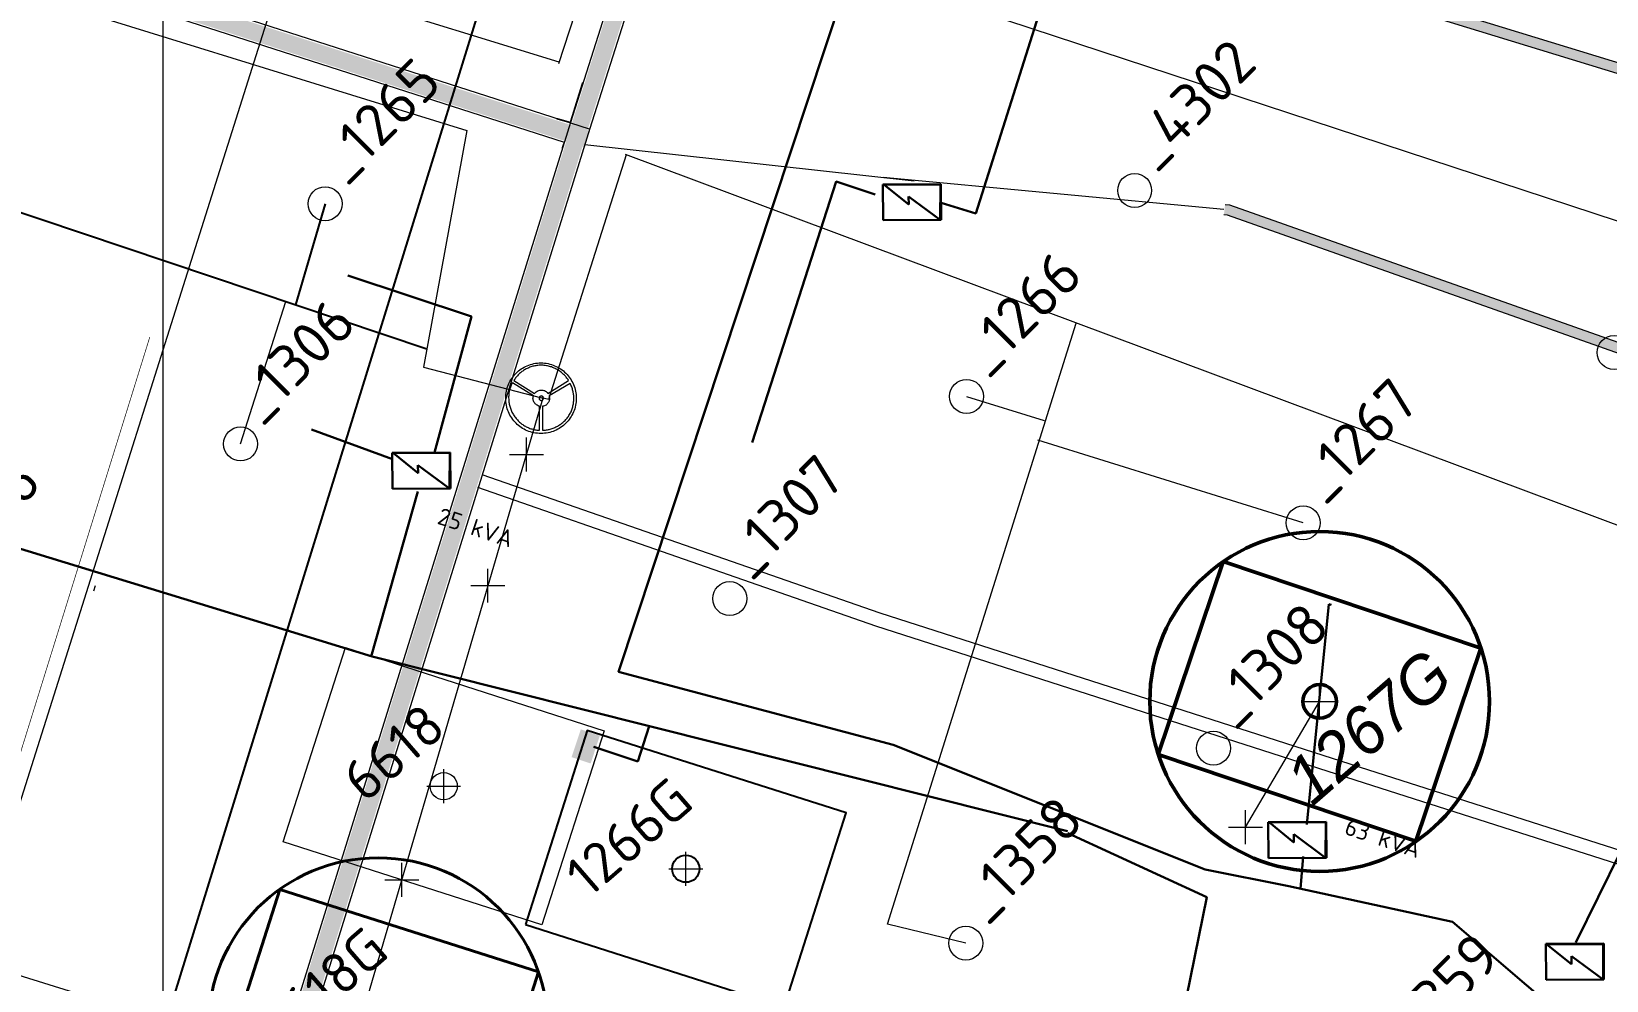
# Model space of a CAD drawing. Header units: millimetres. Extents: x 519 to 9564855, y -810 to 5021775.
# Drawn here: x 9534961.4 to 9535425, y 4999266.2 to 4999545.5 of the extents above; entities that cross this region are included whole.
import ezdxf

# ---------------------------------------------------------------- set-up
doc = ezdxf.new("R2010")
doc.units = ezdxf.units.MM
doc.header["$LTSCALE"] = 2
doc.header["$MEASUREMENT"] = 0
doc.header["$PDMODE"] = 2
doc.header["$PDSIZE"] = 5
for name, color, linetype in [('GRID_PULKOVO', 7, 'Continuous'), ('OilColl&Flowlines', 3, 'Continuous'), ('OLD WELLS(dr.bfr2000)', 24, 'Continuous'), ('ROAD_GROUND', 9, 'Continuous'), ('Скважины на 2014 год', 70, 'Continuous'), ('Скважины на 2015 год', 7, 'Continuous'), ('Скважины на 2025 год _ОСМОТР', 5, 'Continuous'), ('Сущ. Нефтепровод', 3, 'НЕФТЬ')]:
    doc.layers.add(name, color=color, linetype=linetype)
for name, color, linetype, lineweight in [('PPLINE_GAS', 4, 'GAS_LINE', 30), ('SteamInjInfrastructure', 25, 'Continuous', 100), ('WELLS(drilled after 2000y)', 6, 'Continuous', 40), ('Скважины на 2026', 222, 'Continuous', 50), ('Скважины на 2026 доп.', 222, 'Continuous', 50), ('Электро', 1, 'Continuous', 30), ('Электроснаб', 1, 'Continuous', 18), ('Электроснабжене', 1, 'Continuous', 18)]:
    doc.layers.add(name, color=color, linetype=linetype, lineweight=lineweight)
doc.styles.add('92051501$0$STANDARD', font='simplex.shx')
doc.styles.add('Elect', font='isocpeur.ttf')
doc.styles.add('GeoApp', font='', dxfattribs={"height": 1})
doc.styles.add('Line_GUGK', font='')
doc.styles.get("Standard").update_dxf_attribs({"font": 'isocpeur.ttf', "width": 0.5})
doc.styles.get('GeoApp').set_extended_font_data('D431', italic=True)
doc.styles.get('Line_GUGK').set_extended_font_data('Bm431', italic=True)
doc.linetypes.add('g5_122_g', pattern='A,1,-1,1.5,-0.4,["Г",GeoApp,S=1,R=0,X=0,Y=-0.5],-1.5,1.5,-1,4,-1,4,-1,3', length=20.9)
doc.linetypes.add('GAS_LINE', pattern='A,0.5,-0.2,["G",92051501$0$STANDARD,S=0.1,R=0,X=-0.1,Y=-0.05],-0.05', length=0.75)
doc.linetypes.add('STM_LINE', pattern='A,0.5,-0.2,["S",92051501$0$STANDARD,S=0.1,R=0,X=-0.1,Y=-0.05],-0.05', length=0.75)
doc.linetypes.add('WTR_LINE', pattern='A,0.5,-0.2,["W",92051501$0$STANDARD,S=0.1,R=0,X=-0.1,Y=-0.05],-0.05', length=0.75)
doc.linetypes.add('НЕФТЬ', pattern='A,20,-1.5,[1,MG,S=1,R=0,X=0,Y=-1.3],-3.5', length=25)

msp = doc.modelspace()

# ---------------------------------------------------------------- hatches: boundary and pattern name
at = {"layer": 'Электро'}
msp.add_hatch(color=256, dxfattribs=at).paths.add_polyline_path([(9535120.35044, 4999331.93272), (9535125.96267, 4999330.07573), (9535128.6699, 4999338.25759), (9535123.05767, 4999340.11457)])
at = {"layer": 'Электроснаб', "lineweight": 0}
msp.add_hatch(color=1, dxfattribs=at).paths.add_polyline_path([(9535120.35044, 4999331.93272), (9535125.96267, 4999330.07573), (9535128.6699, 4999338.25759), (9535123.05767, 4999340.11457)])
at = {"layer": 'Электроснабжене', "lineweight": 0}
msp.add_hatch(color=1, dxfattribs=at).paths.add_polyline_path([(9535120.35044, 4999331.93272), (9535125.96267, 4999330.07573), (9535128.6699, 4999338.25759), (9535123.05767, 4999340.11457)])

# ---------------------------------------------------------------- linework, layer by layer
at = {"color": 5, "linetype": 'WTR_LINE', "lineweight": 0, "ltscale": 20, "const_width": 0.2}
msp.add_lwpolyline([(9534969.44, 4998377.69), (9534874.71, 4998409.85), (9534780.3, 4998443.01), (9534686.19, 4998476.27), (9534716.9, 4998571.67), (9534747.56, 4998666.89), (9534778.22, 4998762.12), (9534808.88, 4998857.34), (9534839.54, 4998952.57), (9534868.6, 4999045.64), (9534899.11, 4999143.64), (9534928.85, 4999239.19), (9534958.59, 4999334.74), (9534988.33, 4999430.29), (9534996.21226, 4999455.61449), (9534996.21226, 4999455.61449)], dxfattribs=at)
at = {"linetype": 'ByBlock', "lineweight": 0, "ltscale": 5}
for p in [(9535107.06192, 4999421.04456), (9535095.73647, 4999382.405), (9535070.36246, 4999295.83532)]:
    msp.add_point(p, dxfattribs=at)
at = {"layer": 'GRID_PULKOVO', "lineweight": 0}
msp.add_line((9535000, 5010000), (9535000, 4997493.94022), dxfattribs=at)
at = {"layer": 'OilColl&Flowlines', "lineweight": 0}
for points in [[(9534647.511, 4999658.267), (9534645.86, 4999653.598), (9535089.499, 4999516.377), (9535076.726, 4999446.663), (9535111.498, 4999437.718)], [(9535136.421, 4999509.172), (9535113.60261, 4999437.22451)], [(9535697.15519, 4999299.69298), (9535136.24368, 4999509.25964)], [(9535111.34719, 4999447.95707), (9535111.34719, 4999447.95707), (9535111.87691, 4999447.94668), (9535112.39625, 4999447.90514), (9535112.91558, 4999447.83243), (9535113.42453, 4999447.74934), (9535113.92309, 4999447.6247), (9535114.41127, 4999447.48967), (9535114.89944, 4999447.32348), (9535115.36685, 4999447.13652), (9535115.82386, 4999446.92879), (9535116.27049, 4999446.70028), (9535116.70673, 4999446.451), (9535117.13259, 4999446.18094), (9535117.53767, 4999445.89011), (9535117.93236, 4999445.57851), (9535118.30628, 4999445.25653), (9535118.66982, 4999444.91376), (9535119.01258, 4999444.55023), (9535119.34496, 4999444.17631), (9535119.65656, 4999443.78161), (9535119.94738, 4999443.37653), (9535120.21744, 4999442.95068), (9535120.46672, 4999442.51443), (9535120.69523, 4999442.06781), (9535120.91335, 4999441.61079), (9535121.10031, 4999441.133), (9535121.2665, 4999440.65521), (9535121.40152, 4999440.15665), (9535121.51578, 4999439.65809), (9535121.60926, 4999439.14914), (9535121.68197, 4999438.6298), (9535121.72351, 4999438.10008), (9535121.7339, 4999437.57036), (9535121.7339, 4999437.57036), (9535121.72351, 4999437.03025), (9535121.68197, 4999436.50053), (9535121.60926, 4999435.98119), (9535121.51578, 4999435.47224), (9535121.40152, 4999434.97368), (9535121.2665, 4999434.47512), (9535121.10031, 4999433.98694), (9535120.91335, 4999433.51954), (9535120.69523, 4999433.06253), (9535120.46672, 4999432.6159), (9535120.21744, 4999432.17966), (9535119.94738, 4999431.7538), (9535119.65656, 4999431.34872), (9535119.34496, 4999430.95403), (9535119.01258, 4999430.5801), (9535118.66982, 4999430.21657), (9535118.30628, 4999429.87381), (9535117.93236, 4999429.55182), (9535117.53767, 4999429.24022), (9535117.13259, 4999428.94939), (9535116.70673, 4999428.67934), (9535116.27049, 4999428.43005), (9535115.82386, 4999428.20155), (9535115.36685, 4999427.99381), (9535114.89944, 4999427.80685), (9535114.41127, 4999427.65105), (9535113.92309, 4999427.50564), (9535113.42453, 4999427.39138), (9535112.91558, 4999427.2979), (9535112.39625, 4999427.23558), (9535111.87691, 4999427.19404), (9535111.34719, 4999427.18365), (9535111.34719, 4999427.18365), (9535110.80708, 4999427.19404), (9535110.27736, 4999427.23558), (9535109.75802, 4999427.2979), (9535109.24907, 4999427.39138), (9535108.74012, 4999427.50564), (9535108.25195, 4999427.65105), (9535107.76377, 4999427.80685), (9535107.29637, 4999427.99381), (9535106.82897, 4999428.20155), (9535106.38234, 4999428.43005), (9535105.9461, 4999428.67934), (9535105.53063, 4999428.94939), (9535105.12555, 4999429.24022), (9535104.73085, 4999429.55182), (9535104.35693, 4999429.87381), (9535103.9934, 4999430.21657), (9535103.65064, 4999430.5801), (9535103.31826, 4999430.95403), (9535103.01705, 4999431.34872), (9535102.72622, 4999431.7538), (9535102.45616, 4999432.17966), (9535102.20688, 4999432.6159), (9535101.97838, 4999433.06253), (9535101.77064, 4999433.51954), (9535101.58368, 4999433.98694), (9535101.42788, 4999434.47512), (9535101.28247, 4999434.97368), (9535101.16821, 4999435.47224), (9535101.07473, 4999435.98119), (9535101.01241, 4999436.50053), (9535100.97086, 4999437.03025), (9535100.96048, 4999437.57036), (9535100.96048, 4999437.57036), (9535100.97086, 4999438.10008), (9535101.01241, 4999438.6298), (9535101.07473, 4999439.14914), (9535101.16821, 4999439.65809), (9535101.28247, 4999440.15665), (9535101.42788, 4999440.65521), (9535101.58368, 4999441.133), (9535101.77064, 4999441.61079), (9535101.97838, 4999442.06781), (9535102.20688, 4999442.51443), (9535102.45616, 4999442.95068), (9535102.72622, 4999443.37653), (9535103.01705, 4999443.78161), (9535103.31826, 4999444.17631), (9535103.65064, 4999444.55023), (9535103.9934, 4999444.91376), (9535104.35693, 4999445.25653), (9535104.73085, 4999445.57851), (9535105.12555, 4999445.89011), (9535105.53063, 4999446.18094), (9535105.9461, 4999446.451), (9535106.38234, 4999446.70028), (9535106.82897, 4999446.92879), (9535107.29637, 4999447.13652), (9535107.76377, 4999447.32348), (9535108.25195, 4999447.48967), (9535108.74012, 4999447.6247), (9535109.24907, 4999447.74934), (9535109.75802, 4999447.83243), (9535110.27736, 4999447.90514), (9535110.80708, 4999447.94668), (9535111.34719, 4999447.95707)], [(9535109.47758, 4999438.99334), (9535109.47758, 4999438.99334), (9535109.68531, 4999439.24262), (9535109.92421, 4999439.46074), (9535110.18388, 4999439.63732), (9535110.44354, 4999439.77234), (9535110.72399, 4999439.86582), (9535111.01481, 4999439.93853), (9535111.30564, 4999439.96969), (9535111.59647, 4999439.96969), (9535111.87691, 4999439.93853), (9535112.15735, 4999439.87621), (9535112.41702, 4999439.79312), (9535112.65591, 4999439.67886), (9535112.88442, 4999439.54383), (9535113.07138, 4999439.37765), (9535113.23757, 4999439.20107), (9535113.3726, 4999438.99334), (9535119.45921, 4999442.80526), (9535119.45921, 4999442.80526), (9535119.3138, 4999443.04416), (9535119.14761, 4999443.27266), (9535118.98142, 4999443.50117), (9535118.80485, 4999443.72968), (9535118.61789, 4999443.9478), (9535118.43092, 4999444.16592), (9535118.22319, 4999444.37366), (9535118.01546, 4999444.58139), (9535117.79734, 4999444.77874), (9535117.57921, 4999444.97608), (9535117.34032, 4999445.16305), (9535117.10143, 4999445.33962), (9535116.86253, 4999445.51619), (9535116.61325, 4999445.68238), (9535116.35358, 4999445.84857), (9535116.09391, 4999445.99398), (9535115.82386, 4999446.1394), (9535115.55381, 4999446.28481), (9535115.27336, 4999446.40945), (9535114.99292, 4999446.53409), (9535114.71248, 4999446.64834), (9535114.42165, 4999446.75221), (9535114.13083, 4999446.84569), (9535113.84, 4999446.92879), (9535113.53878, 4999447.01188), (9535113.23757, 4999447.0742), (9535112.93635, 4999447.13652), (9535112.62475, 4999447.18845), (9535112.32354, 4999447.21961), (9535112.01194, 4999447.25077), (9535111.70034, 4999447.26116), (9535111.38873, 4999447.27155), (9535111.38873, 4999447.27155), (9535111.07713, 4999447.26116), (9535110.76553, 4999447.25077), (9535110.45393, 4999447.21961), (9535110.14233, 4999447.18845), (9535109.84112, 4999447.13652), (9535109.5399, 4999447.08459), (9535109.23869, 4999447.02227), (9535108.94786, 4999446.94956), (9535108.64664, 4999446.85608), (9535108.3662, 4999446.7626), (9535108.07537, 4999446.66912), (9535107.79493, 4999446.55486), (9535107.52488, 4999446.43022), (9535107.25482, 4999446.30558), (9535106.98477, 4999446.17056), (9535106.7251, 4999446.02514), (9535106.46543, 4999445.87973), (9535106.21615, 4999445.71354), (9535105.96687, 4999445.54735), (9535105.72798, 4999445.38117), (9535105.49947, 4999445.19421), (9535105.27096, 4999445.00724), (9535105.05284, 4999444.82028), (9535104.83472, 4999444.61255), (9535104.62699, 4999444.40482), (9535104.42964, 4999444.19708), (9535104.24268, 4999443.97896), (9535104.05572, 4999443.75045), (9535103.87914, 4999443.52194), (9535103.70257, 4999443.29344), (9535103.54677, 4999443.05454), (9535103.39097, 4999442.80526), (9535109.47758, 4999438.99334)], [(9535110.94211, 4999435.18142), (9535110.94211, 4999435.18142), (9535110.70321, 4999435.26451), (9535110.4747, 4999435.35799), (9535110.2462, 4999435.48263), (9535110.03846, 4999435.61766), (9535109.84112, 4999435.77346), (9535109.66454, 4999435.93965), (9535109.49835, 4999436.12661), (9535109.36333, 4999436.32395), (9535109.23869, 4999436.53169), (9535109.13482, 4999436.74981), (9535109.06211, 4999436.97832), (9535109.01018, 4999437.21721), (9535108.9894, 4999437.46649), (9535108.99979, 4999437.71577), (9535109.04134, 4999437.96505), (9535109.11405, 4999438.22472), (9535102.91318, 4999442.11974), (9535102.91318, 4999442.11974), (9535102.77815, 4999441.87046), (9535102.65351, 4999441.62118), (9535102.53926, 4999441.36151), (9535102.43539, 4999441.10184), (9535102.33152, 4999440.83179), (9535102.23804, 4999440.55135), (9535102.15495, 4999440.28129), (9535102.08224, 4999439.99046), (9535102.01992, 4999439.71002), (9535101.96799, 4999439.41919), (9535101.91606, 4999439.12837), (9535101.88489, 4999438.83754), (9535101.85373, 4999438.53632), (9535101.83296, 4999438.23511), (9535101.82257, 4999437.93389), (9535101.82257, 4999437.63268), (9535101.83296, 4999437.33147), (9535101.85373, 4999437.03025), (9535101.87451, 4999436.71865), (9535101.91606, 4999436.41743), (9535101.9576, 4999436.11622), (9535102.01992, 4999435.81501), (9535102.08224, 4999435.51379), (9535102.15495, 4999435.21258), (9535102.23804, 4999434.91136), (9535102.33152, 4999434.62053), (9535102.43539, 4999434.32971), (9535102.54964, 4999434.03888), (9535102.67428, 4999433.74805), (9535102.80931, 4999433.46761), (9535102.95473, 4999433.18717), (9535103.11053, 4999432.90673), (9535103.11053, 4999432.90673), (9535103.26633, 4999432.63667), (9535103.4429, 4999432.377), (9535103.60909, 4999432.11734), (9535103.79605, 4999431.86806), (9535103.9934, 4999431.62916), (9535104.19074, 4999431.39027), (9535104.38809, 4999431.16176), (9535104.60621, 4999430.94364), (9535104.81395, 4999430.7359), (9535105.04245, 4999430.52817), (9535105.27096, 4999430.33082), (9535105.50986, 4999430.14386), (9535105.74875, 4999429.9569), (9535105.98765, 4999429.79071), (9535106.23693, 4999429.62453), (9535106.49659, 4999429.46873), (9535106.74588, 4999429.31292), (9535107.01593, 4999429.1779), (9535107.2756, 4999429.04287), (9535107.54565, 4999428.91823), (9535107.81571, 4999428.80398), (9535108.09615, 4999428.70011), (9535108.3662, 4999428.59624), (9535108.64664, 4999428.51315), (9535108.93747, 4999428.43005), (9535109.21791, 4999428.35735), (9535109.49835, 4999428.29503), (9535109.78918, 4999428.24309), (9535110.08001, 4999428.19116), (9535110.36045, 4999428.16), (9535110.65128, 4999428.13923), (9535110.94211, 4999428.11845), (9535110.94211, 4999435.18142)], [(9535113.73613, 4999438.22472), (9535113.73613, 4999438.22472), (9535113.79845, 4999437.95467), (9535113.82961, 4999437.68461), (9535113.82961, 4999437.42495), (9535113.80884, 4999437.17566), (9535113.76729, 4999436.92638), (9535113.70497, 4999436.68749), (9535113.61149, 4999436.46937), (9535113.50762, 4999436.26163), (9535113.3726, 4999436.06429), (9535113.20641, 4999435.87733), (9535113.02984, 4999435.72153), (9535112.83249, 4999435.56572), (9535112.61437, 4999435.44108), (9535112.37547, 4999435.33722), (9535112.1158, 4999435.24374), (9535111.83536, 4999435.18142), (9535111.83536, 4999428.11845), (9535111.83536, 4999428.11845), (9535112.1158, 4999428.12884), (9535112.39625, 4999428.14961), (9535112.67669, 4999428.18077), (9535112.95713, 4999428.22232), (9535113.23757, 4999428.27425), (9535113.51801, 4999428.32619), (9535113.79845, 4999428.39889), (9535114.07889, 4999428.4716), (9535114.35933, 4999428.5547), (9535114.63978, 4999428.64818), (9535114.92022, 4999428.75204), (9535115.19027, 4999428.85591), (9535115.46033, 4999428.98055), (9535115.73038, 4999429.10519), (9535116.00043, 4999429.24022), (9535116.2601, 4999429.38563), (9535116.51977, 4999429.53105), (9535116.77944, 4999429.69723), (9535117.02872, 4999429.86342), (9535117.278, 4999430.03999), (9535117.51689, 4999430.21657), (9535117.75579, 4999430.41392), (9535117.9843, 4999430.61126), (9535118.2128, 4999430.819), (9535118.43092, 4999431.02673), (9535118.63866, 4999431.25524), (9535118.84639, 4999431.48375), (9535119.04374, 4999431.72264), (9535119.2307, 4999431.96154), (9535119.41766, 4999432.21082), (9535119.58385, 4999432.47048), (9535119.75004, 4999432.74054), (9535119.75004, 4999432.74054), (9535119.90584, 4999433.02098), (9535120.05125, 4999433.30142), (9535120.18628, 4999433.59225), (9535120.31092, 4999433.87269), (9535120.41479, 4999434.16352), (9535120.51865, 4999434.46473), (9535120.61213, 4999434.75556), (9535120.69523, 4999435.04639), (9535120.76793, 4999435.3476), (9535120.84064, 4999435.64882), (9535120.89258, 4999435.93965), (9535120.93412, 4999436.24086), (9535120.96528, 4999436.54208), (9535120.99644, 4999436.84329), (9535121.00683, 4999437.13412), (9535121.01722, 4999437.43533), (9535121.01722, 4999437.73655), (9535120.99644, 4999438.02737), (9535120.97567, 4999438.3182), (9535120.94451, 4999438.61942), (9535120.91335, 4999438.91025), (9535120.86141, 4999439.19069), (9535120.80948, 4999439.48151), (9535120.73677, 4999439.76196), (9535120.66407, 4999440.0424), (9535120.58097, 4999440.32284), (9535120.48749, 4999440.60328), (9535120.39401, 4999440.87333), (9535120.27976, 4999441.133), (9535120.16551, 4999441.40306), (9535120.04086, 4999441.66272), (9535119.90584, 4999441.912), (9535113.73613, 4999438.22472)], [(9535111.91999, 4999437.61905), (9535006.73309, 4999078.74801), (9534949.97501, 4998923.28652), (9534826.62668, 4998538.71371)], [(9535111.43028, 4999438.22472), (9535111.43028, 4999438.22472), (9535111.29525, 4999438.21434), (9535111.17061, 4999438.17279), (9535111.06675, 4999438.11047), (9535110.96288, 4999438.03776), (9535110.89017, 4999437.93389), (9535110.82785, 4999437.83003), (9535110.78631, 4999437.70539), (9535110.77592, 4999437.57036), (9535110.77592, 4999437.57036), (9535110.78631, 4999437.43533), (9535110.82785, 4999437.32108), (9535110.89017, 4999437.20682), (9535110.96288, 4999437.11334), (9535111.06675, 4999437.03025), (9535111.17061, 4999436.97832), (9535111.29525, 4999436.93677), (9535111.43028, 4999436.92638), (9535111.43028, 4999436.92638), (9535111.56531, 4999436.93677), (9535111.67956, 4999436.97832), (9535111.79382, 4999437.03025), (9535111.8873, 4999437.11334), (9535111.97039, 4999437.20682), (9535112.02232, 4999437.32108), (9535112.06387, 4999437.43533), (9535112.07426, 4999437.57036), (9535112.07426, 4999437.57036), (9535112.06387, 4999437.70539), (9535112.02232, 4999437.83003), (9535111.97039, 4999437.93389), (9535111.8873, 4999438.03776), (9535111.79382, 4999438.11047), (9535111.67956, 4999438.17279), (9535111.56531, 4999438.21434), (9535111.43028, 4999438.22472)], [(9535113.72357, 4999437.19609), (9535113.673, 4999437.208), (9535111.498, 4999437.718)]]:
    msp.add_lwpolyline(points, dxfattribs=at)
at = {"layer": 'OLD WELLS(dr.bfr2000)', "lineweight": 0}
for centre in [(9535286.1, 4999498.7), (9535047.8, 4999494.8), (9535427.2, 4999451), (9535236.6, 4999438.1), (9535022.9, 4999424.1), (9535335.7, 4999400.9), (9535166.9, 4999378.6), (9535309.3, 4999334.6), (9535236.4, 4999277.2)]:
    msp.add_circle(centre, 5, dxfattribs=at)
at = {"layer": 'PPLINE_GAS', "linetype": 'g5_122_g', "lineweight": -2}
msp.add_lwpolyline([(9535146.09711, 4999723.33929), (9534779.40126, 4998538.50249)], dxfattribs=at)
at = {"layer": 'ROAD_GROUND', "lineweight": 0}
for points in [[(9535199.40644, 4999768.71788), (9535197.90995, 4999763.84436), (9535120.00733, 4999518.73571), (9535030.42135, 4999230.48081), (9534937.82593, 4998948.29449), (9534861.42861, 4998711.10282), (9534799.21725, 4998519.86789), (9534675.56779, 4998119.23162), (9534612.14807, 4997956.49425), (9534344.5765, 4997422.84045)], [(9535204.85913, 4999766.03502), (9535203.637, 4999762.055), (9535125.737, 4999516.955), (9535036.137, 4999228.655), (9534943.537, 4998946.455), (9534867.137, 4998709.255), (9534804.937, 4998518.055), (9534681.237, 4998117.255), (9534617.637, 4997954.055), (9534353.77902, 4997427.80773)], [(9535125.66279, 4999516.71621), (9534676.537, 4999661.155)], [(9535118.27841, 4999512.78838), (9534674.70006, 4999655.44312)], [(9535582.11762, 4999274.03631), (9535526.12707, 4999276.6329), (9535450.07482, 4999293.49429), (9535353.79306, 4999324.27186), (9535209.88216, 4999370.50065), (9535092.74634, 4999411.25452)], [(9535582.30292, 4999278.03202), (9535526.65653, 4999280.61264), (9535451.11886, 4999297.35995), (9535355.01638, 4999328.0802), (9535211.19655, 4999374.27853), (9535094.06074, 4999415.03239)]]:
    msp.add_lwpolyline(points, dxfattribs=at)
at = {"layer": 'ROAD_GROUND', "color": 8, "lineweight": 0, "const_width": 5}
for points in [[(9535202.27428, 4999767.83726), (9535200.76902, 4999762.93566), (9535122.86931, 4999517.83618), (9535033.27181, 4999229.54547), (9534940.67895, 4998947.36694), (9534864.28145, 4998710.17475), (9534802.07713, 4998518.96145), (9534678.40239, 4998118.24331), (9534614.89254, 4997955.27463), (9534347.25828, 4997421.49581)], [(9535124.74431, 4999513.86027), (9534675.61853, 4999658.29906)]]:
    msp.add_lwpolyline(points, dxfattribs=at)
at = {"layer": 'ROAD_GROUND', "lineweight": 0, "const_width": 3, "flags": 128}
for points in [[(9535239.3338, 4999592.65484), (9535708.83287, 4999448.90158), (9535788.88451, 4999405.63831), (9535876.18662, 4999402.83687), (9536181.86124, 4999296.11974), (9536505.4222, 4999204.48589), (9536570.65141, 4999187.15263), (9536679.44602, 4999136.44951), (9536758.68768, 4999120.86195), (9536871.56267, 4999079.43681), (9537057.80514, 4999021.40998), (9537146.52212, 4998984.19444), (9537277.8965, 4998948.09086), (9537335.30659, 4998934.8508), (9537357.87412, 4998907.10723), (9537394.70234, 4998907.63311)], [(9537276.65209, 4998862.9527), (9537162.57692, 4998908.10943), (9537071.26913, 4998940.19728), (9536984.18456, 4998945.19891), (9536560.95276, 4999089.18518), (9536003.24957, 4999264.11016), (9535591.16416, 4999398.87429), (9535465.0954, 4999439.38165), (9535313.811, 4999492.86419), (9535312.5386, 4999493.0034)]]:
    msp.add_lwpolyline(points, dxfattribs=at)
at = {"layer": 'ROAD_GROUND', "lineweight": 0, "flags": 128}
for points in [[(9535239.77295, 4999594.08912), (9535709.41474, 4999450.29216), (9535789.28634, 4999407.12619), (9535876.46425, 4999404.32873), (9536182.26997, 4999297.56298), (9536505.80743, 4999205.93558), (9536571.16482, 4999188.56826), (9536679.91442, 4999137.88612), (9536759.09336, 4999122.31089), (9536872.00887, 4999080.86891), (9537058.31952, 4999022.82083), (9537147.01303, 4998985.61514), (9537278.23359, 4998949.55249), (9537336.14535, 4998936.19674), (9537358.57925, 4998908.61745), (9537394.68093, 4998909.13296)], [(9535238.89465, 4999591.22057), (9535708.251, 4999447.511), (9535788.48268, 4999404.15043), (9535875.909, 4999401.345), (9536181.366, 4999294.701), (9536505.01342, 4999203.04246), (9536570.138, 4999185.737), (9536678.97763, 4999135.01291), (9536758.282, 4999119.413), (9536871.04526, 4999078.0269), (9537057.29076, 4999019.99912), (9537146.03121, 4998982.77374), (9537277.49869, 4998946.64323), (9537334.46783, 4998933.50487), (9537357.169, 4998905.597), (9537394.72376, 4998906.13327)], [(9535221.21033, 4999501.48614), (9535124.22704, 4999512.09651)], [(9535312.30414, 4999493.09505), (9535212.11296, 4999502.48143)], [(9537277.20419, 4998864.34741), (9537163.10183, 4998909.51489), (9537071.56661, 4998941.68267), (9536984.4744, 4998946.68474), (9536561.41885, 4999090.61104), (9536003.71582, 4999265.53586), (9535591.62671, 4999400.30119), (9535465.59536, 4999440.79587), (9535314.14701, 4999494.33638), (9535312.70173, 4999494.4945)], [(9537276.1, 4998861.558), (9537162.05201, 4998906.70397), (9537070.97164, 4998938.71189), (9536983.89472, 4998943.71309), (9536560.52102, 4999087.74854), (9536002.80062, 4999262.6788), (9535590.709, 4999397.445), (9535464.63635, 4999437.95296), (9535313.475, 4999491.392), (9535312.37546, 4999491.5123)]]:
    msp.add_lwpolyline(points, dxfattribs=at)
at = {"layer": 'ROAD_GROUND', "lineweight": 0, "const_width": 0.5}
for points in [[(9535123.63587, 4999530.47703), (9535120.07117, 4999518.93658)], [(9535119.99379, 4999518.69214), (9535115.94898, 4999519.84017)], [(9535117.61949, 4999511.05252), (9535118.06512, 4999512.48638)]]:
    msp.add_lwpolyline(points, dxfattribs=at)
at = {"layer": 'SteamInjInfrastructure', "color": 6, "linetype": 'STM_LINE', "lineweight": 0, "ltscale": 15}
for p, q in [((9534861.50542, 4999013.44572, 0), (9535051.32735, 4999613.83879, 0)), ((9535132.73068, 4999586.19053, 0), (9535116.526, 4999535.93818, 0)), ((9535556.65607, 4999447.45705, 0), (9535132.9102, 4999586.74723, 0)), ((9535116.70552, 4999536.49488, 0), (9535034.8367, 4999561.68225, 0))]:
    msp.add_line(p, q, dxfattribs=at)
at = {"layer": 'SteamInjInfrastructure', "lineweight": 0}
msp.add_lwpolyline([(9534980.12645, 4999382.32541), (9534979.59345, 4999380.74841)], dxfattribs=at)
at = {"layer": 'WELLS(drilled after 2000y)', "color": 3, "linetype": 'ByBlock', "lineweight": 0, "ltscale": 50}
for p, q in [((9535022.9, 4999424.1), (9535036.21974, 4999466.01182)), ((9535213.33484, 4999282.8257), (9535268.89396, 4999459.69911)), ((9535236.6, 4999438.1), (9535259.42941, 4999430.99806)), ((9535335.7, 4999400.9), (9535257.62229, 4999425.189)), ((9535236.4, 4999277.2), (9535213.33484, 4999282.8257))]:
    msp.add_line(p, q, dxfattribs=at)
at = {"layer": 'Скважины на 2014 год', "color": 0, "lineweight": 0, "ltscale": 5}
msp.add_line((9534569.4753, 4999388.44979, -21.0001), (9535034.59114, 4999243.89767), dxfattribs=at)
at = {"layer": 'Скважины на 2015 год', "color": 0, "linetype": 'ByBlock', "lineweight": 0}
msp.add_lwpolyline([(9535129.98535, 4999339.6874), (9535111.61634, 4999282.56841), (9535035.45768, 4999307.06042), (9535053.82669, 4999364.17941), (9535129.98535, 4999339.6874)], dxfattribs=at)
msp.add_circle((9535082.71722, 4999323.37525), 4, dxfattribs=at)
msp.add_point((9535082.7, 4999323.4), dxfattribs=at)
at = {"layer": 'Скважины на 2025 год _ОСМОТР', "color": 0, "linetype": 'ByBlock', "lineweight": -2, "ltscale": 50}
msp.add_lwpolyline([(9535106.73913, 4999282.66257), (9535182.96178, 4999258.37044), (9535201.18087, 4999315.53743), (9535124.95822, 4999339.82956)], close=True, dxfattribs=at)
at = {"layer": 'Скважины на 2025 год _ОСМОТР', "color": 9, "linetype": 'ByBlock', "lineweight": 40, "ltscale": 50, "true_color": 0xc7c8ca}
msp.add_lwpolyline([(9535016.20618, 4999235.85574), (9535092.42883, 4999211.56361), (9535110.64792, 4999268.7306), (9535034.42527, 4999293.02273)], close=True, dxfattribs=at)
msp.add_circle((9535063.4, 4999252.3), 50, dxfattribs=at)
at = {"layer": 'Скважины на 2025 год _ОСМОТР', "color": 0, "linetype": 'ByBlock', "lineweight": -2}
msp.add_circle((9535153.96, 4999299.1), 4, dxfattribs=at)
at = {"layer": 'Скважины на 2025 год _ОСМОТР', "color": 0, "linetype": 'ByBlock', "lineweight": 0}
msp.add_point((9535153.96, 4999299.1), dxfattribs=at)
at = {"layer": 'Скважины на 2026', "lineweight": 5}
msp.add_line((9535318.7, 4999311.3), (9535340.55, 4999348.33), dxfattribs=at)
at = {"layer": 'Скважины на 2026 доп.'}
msp.add_lwpolyline([(9535312.14205, 4999389.54801), (9535293.02176, 4999332.6761), (9535368.85097, 4999307.18238), (9535387.97126, 4999364.05429)], close=True, dxfattribs=at)
for radius in [50, 4.96016]:
    msp.add_circle((9535340.55, 4999348.33), radius, dxfattribs=at)
at = {"layer": 'Скважины на 2026 доп.', "lineweight": 0}
for p in [(9535340.55, 4999348.33), (9535318.7, 4999311.3)]:
    msp.add_point(p, dxfattribs=at)
at = {"layer": 'Сущ. Нефтепровод', "linetype": 'ByBlock', "lineweight": 25}
for p, q in [((9534896.29635, 4999512.94691), (9535077.72052, 4999452.09104)), ((9535047.8, 4999494.8), (9535039.09635, 4999465.04691))]:
    msp.add_line(p, q, dxfattribs=at)
at = {"layer": 'Электро'}
for p, q in [((9535134.20689, 4999357.05901, 0), (9535328.30968, 4999943.72478, 0)), ((9535212.01487, 4999500.4913, 0), (9535229.0633, 4999500.59564, 0)), ((9535212.07958, 4999489.91895, 0), (9535212.01487, 4999500.4913, 0)), ((9535228.96605, 4999500.49719, 0), (9535212.37045, 4999500.39562, 0)), ((9535212.37045, 4999500.39562, 0), (9535219.58223, 4999494.56839, 0)), ((9535228.89236, 4999490.05473, 0), (9535228.96605, 4999500.49719, 0)), ((9535229.0633, 4999500.59564, 0), (9535229.12801, 4999490.02329, 0)), ((9535219.58223, 4999494.56839, 0), (9535219.5677, 4999496.94362, 0)), ((9535219.5677, 4999496.94362, 0), (9535228.89236, 4999490.05473, 0)), ((9535229.1239, 4999495.0727, 0), (9535239.30057, 4999491.93388, 0)), ((9535229.12801, 4999490.02329, 0), (9535212.07958, 4999489.91895, 0)), ((9535054.52129, 4999473.72556, 0), (9535090.87663, 4999461.57146, 0)), ((9535090.87663, 4999461.57146, 0), (9535079.97085, 4999421.63614, 0)), ((9535043.75324, 4999428.37306, 0), (9535067.6478, 4999419.60915, 0)), ((9535067.58543, 4999421.45427, 0), (9535084.63386, 4999421.55861, 0)), ((9535067.65014, 4999410.88192, 0), (9535067.58543, 4999421.45427, 0)), ((9535084.53661, 4999421.46016, 0), (9535067.94101, 4999421.3586, 0)), ((9535067.94101, 4999421.3586, 0), (9535075.15279, 4999415.53136, 0)), ((9535084.46292, 4999411.0177, 0), (9535084.53661, 4999421.46016, 0)), ((9535084.63386, 4999421.55861, 0), (9535084.69857, 4999410.98626, 0)), ((9535075.15279, 4999415.53136, 0), (9535075.13825, 4999417.9066, 0)), ((9535075.13825, 4999417.9066, 0), (9535084.46292, 4999411.0177, 0)), ((9535084.69857, 4999410.98626, 0), (9535067.65014, 4999410.88192, 0)), ((9534919.81685, 4999404.9455, 0), (9535061.64982, 4999361.57559, 0)), ((9535336.8275, 4999312.16009, 0), (9535343.28457, 4999376.91998, 0)), ((9535343.28457, 4999376.91998, 0), (9535343.98751, 4999376.77875, 0)), ((9535061.64982, 4999361.57559, 0), (9535266.30432, 4999310.13193, 0)), ((9535453.97957, 4999354.68098, 0), (9535415.94945, 4999277.42126, 0)), ((9535266.4405, 4999309.60965), (9535307.31417, 4999290.72783)), ((9535325.41914, 4999312.79214, 0), (9535342.46757, 4999312.89647, 0)), ((9535325.48384, 4999302.21978, 0), (9535325.41914, 4999312.79214, 0)), ((9535342.37032, 4999312.79802, 0), (9535325.77472, 4999312.69646, 0)), ((9535325.77472, 4999312.69646, 0), (9535332.9865, 4999306.86923, 0)), ((9535332.9865, 4999306.86923, 0), (9535332.97196, 4999309.24446, 0)), ((9535332.97196, 4999309.24446, 0), (9535342.29663, 4999302.35556, 0)), ((9535342.29663, 4999302.35556, 0), (9535342.37032, 4999312.79802, 0)), ((9535342.46757, 4999312.89647, 0), (9535342.53227, 4999302.32412, 0)), ((9535342.53227, 4999302.32412, 0), (9535325.48384, 4999302.21978, 0)), ((9535334.92803, 4999293.20124, 0), (9535335.6834, 4999302.67522, 0)), ((9535307.31417, 4999290.72783), (9535299.83333, 4999253.74985, 0)), ((9535407.13491, 4999277.00229, 0), (9535424.18334, 4999277.10663, 0)), ((9535407.19962, 4999266.42994, 0), (9535407.13491, 4999277.00229, 0)), ((9535424.03567, 4999276.9018, 0), (9535407.44007, 4999276.80024, 0)), ((9535407.44007, 4999276.80024, 0), (9535414.65185, 4999270.973, 0)), ((9535423.96198, 4999266.45934, 0), (9535424.03567, 4999276.9018, 0)), ((9535424.18334, 4999277.10663, 0), (9535424.24805, 4999266.53428, 0)), ((9535414.65185, 4999270.973, 0), (9535414.63731, 4999273.34824, 0)), ((9535414.63731, 4999273.34824, 0), (9535423.96198, 4999266.45934, 0)), ((9535424.24805, 4999266.53428, 0), (9535407.19962, 4999266.42994, 0))]:
    msp.add_line(p, q, dxfattribs=at)
at = {"layer": 'Электро', "ltscale": 0.05}
for p, q in [((9535280.0102, 4999620.30414, -0.00006), (9535239.30057, 4999491.93388, 0)), ((9535198.20471, 4999501.29574), (9535173.48257, 4999424.56677)), ((9535209.75953, 4999497.54135), (9535198.20471, 4999501.29574)), ((9535061.40256, 4999361.52355, 0), (9535075.12981, 4999410.12645, 0)), ((9535134.20689, 4999357.05901, 0), (9535215.01194, 4999335.53165)), ((9535143.17973, 4999341.08155, 0), (9535139.89078, 4999330.69144, 0)), ((9535139.89078, 4999330.69144, 0), (9535126.85625, 4999334.92662, 0)), ((9535306.84604, 4999298.9213, 0), (9535215.01194, 4999335.53165)), ((9535306.84604, 4999298.9213, 0), (9535331.49674, 4999293.95743, 0)), ((9535331.49674, 4999293.95743, 0), (9535379.62157, 4999283.51798, 0)), ((9535379.62157, 4999283.51798, -0.00006), (9535434.42757, 4999236.73698, -0.00006))]:
    msp.add_line(p, q, dxfattribs=at)
at = {"layer": 'Электроснаб', "color": 1, "linetype": 'ByBlock', "lineweight": 0}
for p, q in [((9535134.20689, 4999357.05901, 0), (9535328.30968, 4999943.72478, 0)), ((9534919.81685, 4999404.9455, 0), (9535061.64982, 4999361.57559, 0)), ((9535061.64982, 4999361.57559, 0), (9535266.30432, 4999310.13193, 0)), ((9535266.4405, 4999309.60965), (9535307.31417, 4999290.72783)), ((9535307.31417, 4999290.72783), (9535299.83333, 4999253.74985, 0))]:
    msp.add_line(p, q, dxfattribs=at)
at = {"layer": 'Электроснаб', "color": 1, "lineweight": 0, "ltscale": 0.05}
for p, q in [((9535280.0102, 4999620.30414, -0.00006), (9535239.30057, 4999491.93388, 0)), ((9535198.20471, 4999501.29574), (9535173.48257, 4999424.56677)), ((9535209.75953, 4999497.54135), (9535198.20471, 4999501.29574)), ((9535061.40256, 4999361.52355, 0), (9535075.12981, 4999410.12645, 0)), ((9535134.20689, 4999357.05901, 0), (9535215.01194, 4999335.53165)), ((9535143.17973, 4999341.08155, 0), (9535139.89078, 4999330.69144, 0)), ((9535139.89078, 4999330.69144, 0), (9535126.85625, 4999334.92662, 0)), ((9535306.84604, 4999298.9213, 0), (9535215.01194, 4999335.53165)), ((9535306.84604, 4999298.9213, 0), (9535331.49674, 4999293.95743, 0)), ((9535331.49674, 4999293.95743, 0), (9535379.62157, 4999283.51798, 0)), ((9535379.62157, 4999283.51798, -0.00006), (9535434.42757, 4999236.73698, -0.00006))]:
    msp.add_line(p, q, dxfattribs=at)
at = {"layer": 'Электроснаб', "color": 1, "lineweight": 0}
for p, q in [((9535212.01487, 4999500.4913, 0), (9535229.0633, 4999500.59564, 0)), ((9535212.07958, 4999489.91895, 0), (9535212.01487, 4999500.4913, 0)), ((9535228.96605, 4999500.49719, 0), (9535212.37045, 4999500.39562, 0)), ((9535212.37045, 4999500.39562, 0), (9535219.58223, 4999494.56839, 0)), ((9535228.89236, 4999490.05473, 0), (9535228.96605, 4999500.49719, 0)), ((9535229.0633, 4999500.59564, 0), (9535229.12801, 4999490.02329, 0)), ((9535219.58223, 4999494.56839, 0), (9535219.5677, 4999496.94362, 0)), ((9535219.5677, 4999496.94362, 0), (9535228.89236, 4999490.05473, 0)), ((9535229.1239, 4999495.0727, 0), (9535239.30057, 4999491.93388, 0)), ((9535229.12801, 4999490.02329, 0), (9535212.07958, 4999489.91895, 0)), ((9535054.52129, 4999473.72556, 0), (9535090.87663, 4999461.57146, 0)), ((9535090.87663, 4999461.57146, 0), (9535079.97085, 4999421.63614, 0)), ((9535043.75324, 4999428.37306, 0), (9535067.6478, 4999419.60915, 0)), ((9535067.58543, 4999421.45427, 0), (9535084.63386, 4999421.55861, 0)), ((9535067.65014, 4999410.88192, 0), (9535067.58543, 4999421.45427, 0)), ((9535084.53661, 4999421.46016, 0), (9535067.94101, 4999421.3586, 0)), ((9535067.94101, 4999421.3586, 0), (9535075.15279, 4999415.53136, 0)), ((9535084.46292, 4999411.0177, 0), (9535084.53661, 4999421.46016, 0)), ((9535084.63386, 4999421.55861, 0), (9535084.69857, 4999410.98626, 0)), ((9535075.15279, 4999415.53136, 0), (9535075.13825, 4999417.9066, 0)), ((9535075.13825, 4999417.9066, 0), (9535084.46292, 4999411.0177, 0)), ((9535084.69857, 4999410.98626, 0), (9535067.65014, 4999410.88192, 0)), ((9535336.8275, 4999312.16009, 0), (9535343.28457, 4999376.91998, 0)), ((9535343.28457, 4999376.91998, 0), (9535343.98751, 4999376.77875, 0)), ((9535453.97957, 4999354.68098, 0), (9535415.94945, 4999277.42126, 0)), ((9535325.41914, 4999312.79214, 0), (9535342.46757, 4999312.89647, 0)), ((9535325.48384, 4999302.21978, 0), (9535325.41914, 4999312.79214, 0)), ((9535342.37032, 4999312.79802, 0), (9535325.77472, 4999312.69646, 0)), ((9535325.77472, 4999312.69646, 0), (9535332.9865, 4999306.86923, 0)), ((9535332.9865, 4999306.86923, 0), (9535332.97196, 4999309.24446, 0)), ((9535332.97196, 4999309.24446, 0), (9535342.29663, 4999302.35556, 0)), ((9535342.29663, 4999302.35556, 0), (9535342.37032, 4999312.79802, 0)), ((9535342.46757, 4999312.89647, 0), (9535342.53227, 4999302.32412, 0)), ((9535342.53227, 4999302.32412, 0), (9535325.48384, 4999302.21978, 0)), ((9535334.92803, 4999293.20124, 0), (9535335.6834, 4999302.67522, 0)), ((9535407.13491, 4999277.00229, 0), (9535424.18334, 4999277.10663, 0)), ((9535407.19962, 4999266.42994, 0), (9535407.13491, 4999277.00229, 0)), ((9535424.03567, 4999276.9018, 0), (9535407.44007, 4999276.80024, 0)), ((9535407.44007, 4999276.80024, 0), (9535414.65185, 4999270.973, 0)), ((9535423.96198, 4999266.45934, 0), (9535424.03567, 4999276.9018, 0)), ((9535424.18334, 4999277.10663, 0), (9535424.24805, 4999266.53428, 0)), ((9535414.65185, 4999270.973, 0), (9535414.63731, 4999273.34824, 0)), ((9535414.63731, 4999273.34824, 0), (9535423.96198, 4999266.45934, 0)), ((9535424.24805, 4999266.53428, 0), (9535407.19962, 4999266.42994, 0))]:
    msp.add_line(p, q, dxfattribs=at)
at = {"layer": 'Электроснабжене', "color": 1, "linetype": 'ByBlock', "lineweight": 0}
for p, q in [((9535134.20689, 4999357.05901, 0), (9535328.30968, 4999943.72478, 0)), ((9534919.81685, 4999404.9455, 0), (9535061.64982, 4999361.57559, 0)), ((9535061.64982, 4999361.57559, 0), (9535266.30432, 4999310.13193, 0)), ((9535266.4405, 4999309.60965), (9535307.31417, 4999290.72783)), ((9535307.31417, 4999290.72783), (9535299.83333, 4999253.74985, 0))]:
    msp.add_line(p, q, dxfattribs=at)
at = {"layer": 'Электроснабжене', "color": 1, "lineweight": 0, "ltscale": 0.05}
for p, q in [((9535280.0102, 4999620.30414, -0.00006), (9535239.30057, 4999491.93388, 0)), ((9535198.20471, 4999501.29574), (9535173.48257, 4999424.56677)), ((9535209.75953, 4999497.54135), (9535198.20471, 4999501.29574)), ((9535061.40256, 4999361.52355, 0), (9535075.12981, 4999410.12645, 0)), ((9535134.20689, 4999357.05901, 0), (9535215.01194, 4999335.53165)), ((9535143.17973, 4999341.08155, 0), (9535139.89078, 4999330.69144, 0)), ((9535139.89078, 4999330.69144, 0), (9535126.85625, 4999334.92662, 0)), ((9535306.84604, 4999298.9213, 0), (9535215.01194, 4999335.53165)), ((9535306.84604, 4999298.9213, 0), (9535331.49674, 4999293.95743, 0)), ((9535331.49674, 4999293.95743, 0), (9535379.62157, 4999283.51798, 0)), ((9535379.62157, 4999283.51798, -0.00006), (9535434.42757, 4999236.73698, -0.00006))]:
    msp.add_line(p, q, dxfattribs=at)
at = {"layer": 'Электроснабжене', "color": 1, "lineweight": 0}
for p, q in [((9535212.01487, 4999500.4913, 0), (9535229.0633, 4999500.59564, 0)), ((9535212.07958, 4999489.91895, 0), (9535212.01487, 4999500.4913, 0)), ((9535228.96605, 4999500.49719, 0), (9535212.37045, 4999500.39562, 0)), ((9535212.37045, 4999500.39562, 0), (9535219.58223, 4999494.56839, 0)), ((9535228.89236, 4999490.05473, 0), (9535228.96605, 4999500.49719, 0)), ((9535229.0633, 4999500.59564, 0), (9535229.12801, 4999490.02329, 0)), ((9535219.58223, 4999494.56839, 0), (9535219.5677, 4999496.94362, 0)), ((9535219.5677, 4999496.94362, 0), (9535228.89236, 4999490.05473, 0)), ((9535229.1239, 4999495.0727, 0), (9535239.30057, 4999491.93388, 0)), ((9535229.12801, 4999490.02329, 0), (9535212.07958, 4999489.91895, 0)), ((9535054.52129, 4999473.72556, 0), (9535090.87663, 4999461.57146, 0)), ((9535090.87663, 4999461.57146, 0), (9535079.97085, 4999421.63614, 0)), ((9535043.75324, 4999428.37306, 0), (9535067.6478, 4999419.60915, 0)), ((9535067.58543, 4999421.45427, 0), (9535084.63386, 4999421.55861, 0)), ((9535067.65014, 4999410.88192, 0), (9535067.58543, 4999421.45427, 0)), ((9535084.53661, 4999421.46016, 0), (9535067.94101, 4999421.3586, 0)), ((9535067.94101, 4999421.3586, 0), (9535075.15279, 4999415.53136, 0)), ((9535084.46292, 4999411.0177, 0), (9535084.53661, 4999421.46016, 0)), ((9535084.63386, 4999421.55861, 0), (9535084.69857, 4999410.98626, 0)), ((9535075.15279, 4999415.53136, 0), (9535075.13825, 4999417.9066, 0)), ((9535075.13825, 4999417.9066, 0), (9535084.46292, 4999411.0177, 0)), ((9535084.69857, 4999410.98626, 0), (9535067.65014, 4999410.88192, 0)), ((9535336.8275, 4999312.16009, 0), (9535343.28457, 4999376.91998, 0)), ((9535343.28457, 4999376.91998, 0), (9535343.98751, 4999376.77875, 0)), ((9535453.97957, 4999354.68098, 0), (9535415.94945, 4999277.42126, 0)), ((9535325.41914, 4999312.79214, 0), (9535342.46757, 4999312.89647, 0)), ((9535325.48384, 4999302.21978, 0), (9535325.41914, 4999312.79214, 0)), ((9535342.37032, 4999312.79802, 0), (9535325.77472, 4999312.69646, 0)), ((9535325.77472, 4999312.69646, 0), (9535332.9865, 4999306.86923, 0)), ((9535332.9865, 4999306.86923, 0), (9535332.97196, 4999309.24446, 0)), ((9535332.97196, 4999309.24446, 0), (9535342.29663, 4999302.35556, 0)), ((9535342.29663, 4999302.35556, 0), (9535342.37032, 4999312.79802, 0)), ((9535342.46757, 4999312.89647, 0), (9535342.53227, 4999302.32412, 0)), ((9535342.53227, 4999302.32412, 0), (9535325.48384, 4999302.21978, 0)), ((9535334.92803, 4999293.20124, 0), (9535335.6834, 4999302.67522, 0)), ((9535407.13491, 4999277.00229, 0), (9535424.18334, 4999277.10663, 0)), ((9535407.19962, 4999266.42994, 0), (9535407.13491, 4999277.00229, 0)), ((9535424.03567, 4999276.9018, 0), (9535407.44007, 4999276.80024, 0)), ((9535407.44007, 4999276.80024, 0), (9535414.65185, 4999270.973, 0)), ((9535423.96198, 4999266.45934, 0), (9535424.03567, 4999276.9018, 0)), ((9535424.18334, 4999277.10663, 0), (9535424.24805, 4999266.53428, 0)), ((9535414.65185, 4999270.973, 0), (9535414.63731, 4999273.34824, 0)), ((9535414.63731, 4999273.34824, 0), (9535423.96198, 4999266.45934, 0)), ((9535424.24805, 4999266.53428, 0), (9535407.19962, 4999266.42994, 0))]:
    msp.add_line(p, q, dxfattribs=at)

# ---------------------------------------------------------------- texts
at = {"layer": 'OLD WELLS(dr.bfr2000)', "lineweight": 0, "style": 'Elect'}
for s, p in [(' _4302', (9535286.1, 4999498.7)), (' _1265', (9535047.8, 4999494.8)), (' _1266', (9535236.6, 4999438.1)), (' _1306', (9535022.9, 4999424.1)), (' _1267', (9535335.7, 4999400.9)), (' _1307', (9535166.9, 4999378.6)), (' _1356', (9534929.8, 4999376.8)), (' _1308', (9535309.3, 4999334.6)), (' _1358', (9535236.4, 4999277.2)), (' _1359', (9535359.3, 4999237.2))]:
    msp.add_text(s, height=12.5, rotation=44.9999999, dxfattribs=at).set_placement(p)
at = {"layer": 'Скважины на 2015 год', "color": 0, "linetype": 'ByBlock', "lineweight": 0, "style": 'Elect'}
msp.add_text('6618', height=12, rotation=41, dxfattribs=at).set_placement((9535059.60519, 4999318.16648))
at = {"layer": 'Скважины на 2025 год _ОСМОТР', "color": 0, "linetype": 'ByBlock', "lineweight": 40, "style": 'Elect'}
msp.add_text('1266G', height=12, rotation=41, dxfattribs=at).set_placement((9535125.4141, 4999290.17939))
at = {"layer": 'Скважины на 2025 год _ОСМОТР', "color": 9, "linetype": 'ByBlock', "lineweight": 40, "true_color": 0xc7c8ca, "style": 'Elect'}
msp.add_text('6618G', height=12, rotation=41, dxfattribs=at).set_placement((9535035.02865, 4999245.67265))
at = {"layer": 'Скважины на 2026 доп.', "lineweight": 50, "insert": (9535329.16417, 4999327.75783), "char_height": 14, "attachment_point": 1, "rotation": 41, "style": 'Line_GUGK'}
msp.add_mtext_dynamic_manual_height_columns('1267G', width=14, gutter_width=5, heights=[0], dxfattribs=at)
at = {"layer": 'Электро'}
for s, p in [('25 kVA', (9535080.48434, 4999400.72883, -0.00006)), ('63 kVA', (9535347.50319, 4999309.38422, -0.00006))]:
    msp.add_text(s, height=5, rotation=341.691556, dxfattribs=at).set_placement(p)
at = {"layer": 'Электроснаб', "color": 1, "lineweight": 0}
for s, p in [('25 kVA', (9535080.48434, 4999400.72883, -0.00006)), ('63 kVA', (9535347.50319, 4999309.38422, -0.00006))]:
    msp.add_text(s, height=5, rotation=341.691556, dxfattribs=at).set_placement(p)
at = {"layer": 'Электроснабжене', "color": 1, "lineweight": 0}
for s, p in [('25 kVA', (9535080.48434, 4999400.72883, -0.00006)), ('63 kVA', (9535347.50319, 4999309.38422, -0.00006))]:
    msp.add_text(s, height=5, rotation=341.691556, dxfattribs=at).set_placement(p)

doc.saveas('drawing.dxf')
